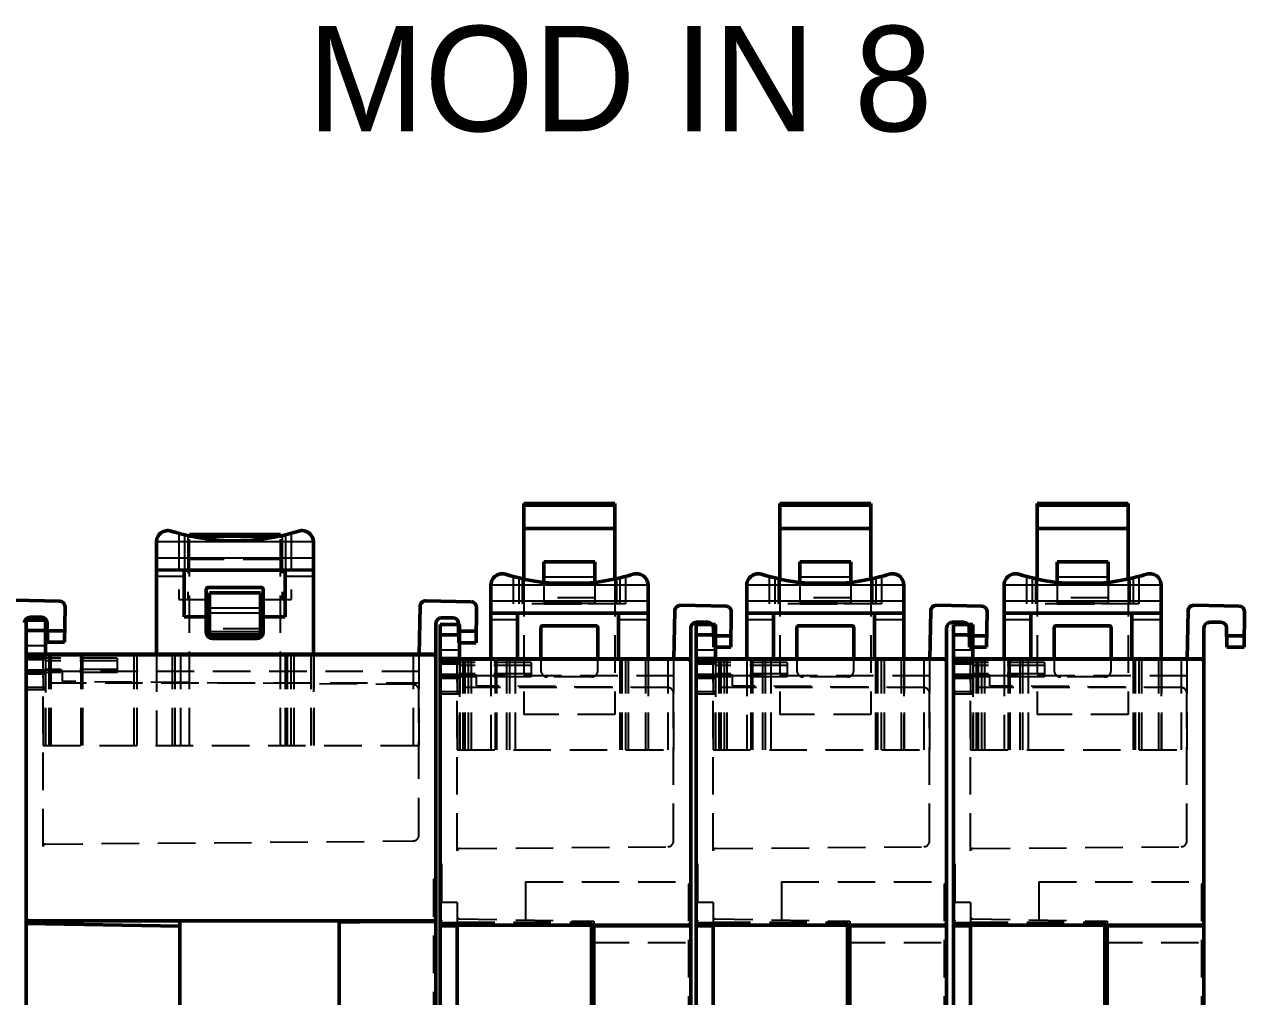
# Model space of a CAD drawing. Extents: x -891 to 6596, y -1 to 298.
# Drawn here: x -324.45 to -308.18, y 179.07 to 192.03 of the extents above; entities that cross this region are included whole.
import ezdxf

# ---------------------------------------------------------------- set-up
doc = ezdxf.new("R2010")
doc.units = 0
doc.header["$MEASUREMENT"] = 0
doc.linetypes.add('Center', pattern=[1.5, 0.45, -0.5, 0.05, -0.5])
doc.linetypes.add('DASHED', pattern=[0.75, 0.5, -0.25])
for name, color, linetype, lineweight in [('AM_0', 7, 'Continuous', 50), ('AM_4', 3, 'Continuous', 25), ('AM_7', 7, 'Center', 25), ('AM_9', 6, 'DASHED', 25)]:
    doc.layers.add(name, color=color, linetype=linetype, lineweight=lineweight)

msp = doc.modelspace()

# ---------------------------------------------------------------- linework, layer by layer
at = {"layer": 'AM_0'}
for p, q in [((-317.789, 185.645), (-317.789, 184.639)), ((-316.575, 185.645), (-317.789, 185.645)), ((-316.575, 185.645), (-316.575, 184.639)), ((-314.377, 185.645), (-314.377, 184.639)), ((-313.162, 185.645), (-314.377, 185.645)), ((-313.162, 185.645), (-313.162, 184.639)), ((-310.944, 185.645), (-310.944, 184.639)), ((-309.729, 185.645), (-310.944, 185.645)), ((-309.729, 185.645), (-309.729, 184.639)), ((-322.25, 185.233), (-322.25, 185.215)), ((-321.035, 185.233), (-322.25, 185.233)), ((-321.035, 185.233), (-321.035, 185.215)), ((-316.575, 185.311), (-317.789, 185.311)), ((-313.162, 185.311), (-314.377, 185.311)), ((-309.729, 185.311), (-310.944, 185.311)), ((-322.69, 185.133), (-322.69, 183.636)), ((-320.595, 185.133), (-320.595, 183.636)), ((-322.32, 184.758), (-322.32, 184.137)), ((-320.973, 184.758), (-322.32, 184.758)), ((-320.973, 184.758), (-320.973, 184.137)), ((-317.523, 184.868), (-317.523, 184.595)), ((-316.841, 184.868), (-317.523, 184.868)), ((-316.841, 184.868), (-316.841, 184.595)), ((-314.11, 184.868), (-314.11, 184.595)), ((-313.428, 184.868), (-314.11, 184.868)), ((-313.428, 184.868), (-313.428, 184.595)), ((-310.678, 184.868), (-310.678, 184.595)), ((-309.996, 184.868), (-310.678, 184.868)), ((-309.996, 184.868), (-309.996, 184.595)), ((-318.23, 184.558), (-318.23, 183.577)), ((-316.134, 184.558), (-316.134, 183.577)), ((-314.817, 184.558), (-314.817, 183.577)), ((-312.721, 184.558), (-312.721, 183.577)), ((-311.384, 184.558), (-311.384, 183.577)), ((-309.289, 184.558), (-309.289, 183.577)), ((-322.025, 183.931), (-322.025, 184.498)), ((-321.297, 184.528), (-321.995, 184.528)), ((-321.983, 184.456), (-321.983, 183.897)), ((-321.302, 184.456), (-321.983, 184.456)), ((-321.302, 184.456), (-321.302, 183.897)), ((-321.266, 184.498), (-321.266, 183.931)), ((-323.983, 184.346), (-324.586, 184.356)), ((-323.917, 183.796), (-323.909, 184.268)), ((-319.174, 184.273), (-319.186, 183.636)), ((-318.495, 184.337), (-319.097, 184.348)), ((-318.428, 183.787), (-318.42, 184.26)), ((-315.097, 184.279), (-315.7, 184.289)), ((-311.684, 184.279), (-312.287, 184.289)), ((-308.252, 184.279), (-308.854, 184.289)), ((-324.429, 184.092), (-324.429, 164.503)), ((-324.171, 184.092), (-324.429, 184.092)), ((-324.375, 184.13), (-324.224, 184.13)), ((-324.171, 184.092), (-324.171, 183.628)), ((-322.025, 184.137), (-322.32, 184.137)), ((-320.973, 184.137), (-321.266, 184.137)), ((-318.886, 184.121), (-318.736, 184.121)), ((-317.873, 184.183), (-317.873, 183.577)), ((-316.527, 184.183), (-317.873, 184.183)), ((-316.527, 184.183), (-316.527, 183.577)), ((-315.777, 184.215), (-315.788, 183.577)), ((-315.489, 184.063), (-315.338, 184.063)), ((-315.031, 183.729), (-315.023, 184.201)), ((-314.46, 184.183), (-314.46, 183.577)), ((-313.114, 184.183), (-314.46, 184.183)), ((-313.114, 184.183), (-313.114, 183.577)), ((-312.364, 184.215), (-312.375, 183.577)), ((-312.076, 184.063), (-311.925, 184.063)), ((-311.618, 183.729), (-311.61, 184.201)), ((-311.028, 184.183), (-311.028, 183.577)), ((-309.681, 184.183), (-311.028, 184.183)), ((-309.681, 184.183), (-309.681, 183.577)), ((-308.932, 184.215), (-308.943, 183.577)), ((-308.644, 184.063), (-308.493, 184.063)), ((-308.185, 183.729), (-308.177, 184.201)), ((-324.171, 183.952), (-324.429, 183.952)), ((-324.148, 184.055), (-324.144, 183.796)), ((-324.147, 183.95), (-323.914, 183.95)), ((-321.983, 183.897), (-321.302, 183.897)), ((-318.962, 184.046), (-318.962, 174.084)), ((-318.647, 184.033), (-318.906, 184.033)), ((-318.906, 184.033), (-318.906, 164.444)), ((-318.66, 184.047), (-318.655, 183.787)), ((-318.658, 183.942), (-318.426, 183.942)), ((-318.647, 184.033), (-318.647, 183.569)), ((-317.562, 183.987), (-317.562, 183.577)), ((-316.833, 184.017), (-317.531, 184.017)), ((-316.802, 183.577), (-316.802, 183.987)), ((-315.565, 183.987), (-315.565, 174.026)), ((-315.235, 184.033), (-315.493, 184.033)), ((-315.493, 184.033), (-315.493, 164.444)), ((-315.262, 183.988), (-315.258, 183.729)), ((-315.235, 184.033), (-315.235, 183.569)), ((-314.149, 183.987), (-314.149, 183.577)), ((-313.42, 184.017), (-314.118, 184.017)), ((-313.39, 183.577), (-313.39, 183.987)), ((-312.152, 183.987), (-312.152, 174.026)), ((-311.802, 184.033), (-312.06, 184.033)), ((-312.06, 184.033), (-312.06, 164.444)), ((-311.849, 183.988), (-311.845, 183.729)), ((-311.802, 184.033), (-311.802, 183.569)), ((-310.716, 183.987), (-310.716, 183.577)), ((-309.987, 184.017), (-310.686, 184.017)), ((-309.957, 183.577), (-309.957, 183.987)), ((-308.72, 183.987), (-308.72, 174.026)), ((-308.417, 183.988), (-308.412, 183.729)), ((-323.917, 183.796), (-324.144, 183.796)), ((-321.353, 183.845), (-321.939, 183.845)), ((-318.647, 183.893), (-318.906, 183.893)), ((-318.428, 183.787), (-318.655, 183.787)), ((-315.235, 183.893), (-315.493, 183.893)), ((-315.261, 183.884), (-315.028, 183.884)), ((-311.802, 183.893), (-312.06, 183.893)), ((-311.848, 183.884), (-311.615, 183.884)), ((-308.415, 183.884), (-308.183, 183.884)), ((-324.171, 183.639), (-324.429, 183.639)), ((-319, 183.628), (-324.391, 183.628)), ((-318.962, 183.636), (-324.171, 183.636)), ((-318.647, 183.581), (-318.906, 183.581)), ((-315.603, 183.569), (-318.868, 183.569)), ((-315.565, 183.577), (-318.647, 183.577)), ((-315.235, 183.581), (-315.493, 183.581)), ((-312.19, 183.569), (-315.455, 183.569)), ((-315.031, 183.729), (-315.258, 183.729)), ((-312.152, 183.577), (-315.235, 183.577)), ((-311.802, 183.581), (-312.06, 183.581)), ((-308.758, 183.569), (-312.022, 183.569)), ((-311.618, 183.729), (-311.845, 183.729)), ((-308.72, 183.577), (-311.802, 183.577)), ((-308.185, 183.729), (-308.412, 183.729)), ((-324.411, 180.09), (-324.429, 180.09)), ((-324.429, 180.084), (-319, 180.084)), ((-324.429, 180.047), (-322.376, 180.012)), ((-322.376, 180.084), (-322.376, 164.959)), ((-320.253, 164.959), (-320.253, 180.084)), ((-319.136, 180.084), (-320.253, 180.064)), ((-318.962, 180.09), (-318.98, 180.09)), ((-318.888, 180.031), (-318.906, 180.031)), ((-318.868, 180.025), (-315.603, 180.025)), ((-318.678, 165.146), (-318.678, 180.025)), ((-316.886, 165.143), (-316.886, 180.025)), ((-316.856, 180.025), (-316.856, 164.9)), ((-315.565, 180.031), (-315.582, 180.031)), ((-315.475, 180.031), (-315.493, 180.031)), ((-315.455, 180.025), (-312.19, 180.025)), ((-315.265, 165.146), (-315.265, 180.025)), ((-313.473, 165.143), (-313.473, 180.025)), ((-313.443, 180.025), (-313.443, 164.9)), ((-312.152, 180.031), (-312.169, 180.031)), ((-312.043, 180.031), (-312.06, 180.031)), ((-312.022, 180.025), (-308.758, 180.025)), ((-311.832, 165.146), (-311.832, 180.025)), ((-310.041, 165.143), (-310.041, 180.025)), ((-310.01, 180.025), (-310.01, 164.9)), ((-308.72, 180.031), (-308.737, 180.031))]:
    msp.add_line(p, q, dxfattribs=at)
for points in [[(-322.69, 185.137), (-322.684, 185.177), (-322.668, 185.212), (-322.653, 185.232), (-322.635, 185.249), (-322.61, 185.267), (-322.58, 185.279), (-322.56, 185.283), (-322.545, 185.284), (-322.532, 185.284), (-322.516, 185.283), (-322.494, 185.278)], [(-320.791, 185.278), (-320.823, 185.268), (-320.858, 185.258), (-320.92, 185.241), (-320.985, 185.225), (-321.119, 185.197), (-321.266, 185.174), (-321.415, 185.159), (-321.563, 185.151), (-321.716, 185.15), (-321.869, 185.158), (-322.021, 185.174), (-322.159, 185.196), (-322.295, 185.224), (-322.369, 185.242), (-322.442, 185.262), (-322.469, 185.27), (-322.494, 185.278)], [(-320.791, 185.278), (-320.771, 185.283), (-320.755, 185.284), (-320.742, 185.284), (-320.726, 185.283), (-320.708, 185.279), (-320.691, 185.274), (-320.663, 185.259), (-320.638, 185.238), (-320.612, 185.202), (-320.598, 185.165), (-320.595, 185.137)], [(-318.23, 184.562), (-318.228, 184.582), (-318.223, 184.602), (-318.216, 184.62), (-318.207, 184.637), (-318.193, 184.657), (-318.175, 184.674), (-318.149, 184.692), (-318.12, 184.703), (-318.1, 184.708), (-318.085, 184.709), (-318.072, 184.709), (-318.055, 184.708), (-318.033, 184.703)], [(-316.331, 184.703), (-316.31, 184.707), (-316.295, 184.709), (-316.281, 184.709), (-316.266, 184.708), (-316.247, 184.704), (-316.23, 184.699), (-316.203, 184.684), (-316.177, 184.663), (-316.163, 184.647), (-316.151, 184.627), (-316.144, 184.61), (-316.138, 184.59), (-316.134, 184.562)], [(-314.817, 184.562), (-314.815, 184.582), (-314.81, 184.602), (-314.803, 184.62), (-314.795, 184.637), (-314.78, 184.657), (-314.762, 184.674), (-314.736, 184.692), (-314.707, 184.703), (-314.687, 184.708), (-314.672, 184.709), (-314.659, 184.709), (-314.643, 184.708), (-314.62, 184.703)], [(-312.918, 184.703), (-312.897, 184.707), (-312.882, 184.709), (-312.868, 184.709), (-312.853, 184.708), (-312.835, 184.704), (-312.818, 184.699), (-312.79, 184.684), (-312.764, 184.663), (-312.751, 184.647), (-312.738, 184.627), (-312.731, 184.61), (-312.725, 184.59), (-312.722, 184.562)], [(-311.384, 184.562), (-311.382, 184.582), (-311.378, 184.602), (-311.371, 184.62), (-311.362, 184.637), (-311.347, 184.657), (-311.33, 184.674), (-311.304, 184.692), (-311.275, 184.703), (-311.255, 184.708), (-311.239, 184.709), (-311.226, 184.709), (-311.21, 184.708), (-311.188, 184.703)], [(-309.486, 184.703), (-309.465, 184.707), (-309.449, 184.709), (-309.436, 184.709), (-309.42, 184.708), (-309.402, 184.704), (-309.385, 184.699), (-309.357, 184.684), (-309.332, 184.663), (-309.318, 184.647), (-309.306, 184.627), (-309.298, 184.61), (-309.293, 184.59), (-309.289, 184.562)], [(-316.331, 184.703), (-316.362, 184.693), (-316.397, 184.683), (-316.46, 184.666), (-316.524, 184.65), (-316.591, 184.635), (-316.659, 184.622), (-316.806, 184.599), (-316.954, 184.583), (-317.103, 184.576), (-317.256, 184.575), (-317.409, 184.583), (-317.561, 184.599), (-317.698, 184.621), (-317.767, 184.634), (-317.834, 184.649), (-317.909, 184.667), (-317.946, 184.677), (-317.982, 184.687), (-318.008, 184.695), (-318.033, 184.703)], [(-312.918, 184.703), (-312.95, 184.693), (-312.984, 184.683), (-313.047, 184.666), (-313.112, 184.65), (-313.178, 184.635), (-313.246, 184.622), (-313.393, 184.599), (-313.541, 184.583), (-313.69, 184.576), (-313.843, 184.575), (-313.996, 184.583), (-314.148, 184.599), (-314.285, 184.621), (-314.354, 184.634), (-314.421, 184.649), (-314.496, 184.667), (-314.533, 184.677), (-314.569, 184.687), (-314.595, 184.695), (-314.62, 184.703)], [(-309.486, 184.703), (-309.517, 184.693), (-309.552, 184.683), (-309.614, 184.666), (-309.679, 184.65), (-309.746, 184.635), (-309.814, 184.622), (-309.96, 184.599), (-310.109, 184.583), (-310.257, 184.576), (-310.411, 184.575), (-310.563, 184.583), (-310.716, 184.599), (-310.853, 184.621), (-310.921, 184.634), (-310.989, 184.649), (-311.064, 184.667), (-311.1, 184.677), (-311.136, 184.687), (-311.163, 184.695), (-311.188, 184.703)], [(-321.995, 184.528), (-321.998, 184.528), (-322, 184.528), (-322.003, 184.527), (-322.005, 184.526), (-322.008, 184.525), (-322.01, 184.524), (-322.012, 184.522), (-322.015, 184.521), (-322.017, 184.519), (-322.018, 184.517), (-322.02, 184.515), (-322.021, 184.513), (-322.023, 184.51), (-322.024, 184.508), (-322.024, 184.505), (-322.025, 184.503), (-322.025, 184.5), (-322.025, 184.498)], [(-321.266, 184.498), (-321.266, 184.5), (-321.267, 184.503), (-321.267, 184.505), (-321.268, 184.508), (-321.269, 184.51), (-321.27, 184.513), (-321.272, 184.515), (-321.273, 184.517), (-321.275, 184.519), (-321.277, 184.521), (-321.279, 184.522), (-321.281, 184.524), (-321.284, 184.525), (-321.286, 184.526), (-321.289, 184.527), (-321.291, 184.528), (-321.294, 184.528), (-321.297, 184.528)], [(-317.531, 184.017), (-317.534, 184.017), (-317.537, 184.017), (-317.539, 184.016), (-317.542, 184.015), (-317.544, 184.014), (-317.547, 184.013), (-317.549, 184.012), (-317.551, 184.01), (-317.553, 184.008), (-317.555, 184.006), (-317.556, 184.004), (-317.558, 184.002), (-317.559, 184), (-317.56, 183.997), (-317.561, 183.995), (-317.561, 183.992), (-317.562, 183.989), (-317.562, 183.987)], [(-316.802, 183.987), (-316.803, 183.989), (-316.803, 183.992), (-316.803, 183.995), (-316.804, 183.997), (-316.805, 184), (-316.807, 184.002), (-316.808, 184.004), (-316.81, 184.006), (-316.811, 184.008), (-316.813, 184.01), (-316.815, 184.012), (-316.818, 184.013), (-316.82, 184.014), (-316.822, 184.015), (-316.825, 184.016), (-316.828, 184.017), (-316.83, 184.017), (-316.833, 184.017)], [(-314.118, 184.017), (-314.121, 184.017), (-314.124, 184.017), (-314.126, 184.016), (-314.129, 184.015), (-314.131, 184.014), (-314.134, 184.013), (-314.136, 184.012), (-314.138, 184.01), (-314.14, 184.008), (-314.142, 184.006), (-314.143, 184.004), (-314.145, 184.002), (-314.146, 184), (-314.147, 183.997), (-314.148, 183.995), (-314.148, 183.992), (-314.149, 183.989), (-314.149, 183.987)], [(-313.39, 183.987), (-313.39, 183.989), (-313.39, 183.992), (-313.391, 183.995), (-313.391, 183.997), (-313.392, 184), (-313.394, 184.002), (-313.395, 184.004), (-313.397, 184.006), (-313.399, 184.008), (-313.4, 184.01), (-313.403, 184.012), (-313.405, 184.013), (-313.407, 184.014), (-313.41, 184.015), (-313.412, 184.016), (-313.415, 184.017), (-313.417, 184.017), (-313.42, 184.017)], [(-310.686, 184.017), (-310.689, 184.017), (-310.691, 184.017), (-310.694, 184.016), (-310.696, 184.015), (-310.699, 184.014), (-310.701, 184.013), (-310.703, 184.012), (-310.705, 184.01), (-310.707, 184.008), (-310.709, 184.006), (-310.711, 184.004), (-310.712, 184.002), (-310.713, 184), (-310.715, 183.997), (-310.715, 183.995), (-310.716, 183.992), (-310.716, 183.989), (-310.716, 183.987)], [(-309.957, 183.987), (-309.957, 183.989), (-309.958, 183.992), (-309.958, 183.995), (-309.959, 183.997), (-309.96, 184), (-309.961, 184.002), (-309.963, 184.004), (-309.964, 184.006), (-309.966, 184.008), (-309.968, 184.01), (-309.97, 184.012), (-309.972, 184.013), (-309.975, 184.014), (-309.977, 184.015), (-309.98, 184.016), (-309.982, 184.017), (-309.985, 184.017), (-309.987, 184.017)]]:
    msp.add_lwpolyline(points, dxfattribs=at)
for centre, radius, start, end in [((-322.538, 185.133), 0.152, 178.2041, 180), ((-320.747, 185.133), 0.152, 360, 1.7959), ((-318.078, 184.558), 0.152, 178.2041, 180), ((-316.286, 184.558), 0.152, 0, 1.7959), ((-314.665, 184.558), 0.152, 178.2041, 180), ((-312.873, 184.558), 0.152, 0, 1.7959), ((-311.233, 184.558), 0.152, 178.2041, 180), ((-309.441, 184.558), 0.152, 0, 1.7959), ((-323.985, 184.27), 0.0759, 359, 89), ((-319.099, 184.272), 0.0759, 89, 179), ((-318.496, 184.262), 0.0759, 359, 89), ((-315.701, 184.213), 0.0759, 89, 179), ((-315.098, 184.203), 0.0759, 359, 89), ((-312.288, 184.213), 0.0759, 89, 179), ((-311.686, 184.203), 0.0759, 359, 89), ((-308.856, 184.213), 0.0759, 89, 179), ((-308.253, 184.203), 0.0759, 359, 89), ((-324.375, 184.054), 0.0759, 90, 180), ((-324.224, 184.054), 0.0759, 1, 90), ((-318.886, 184.046), 0.0759, 90, 180), ((-318.736, 184.046), 0.0759, 1, 90), ((-315.489, 183.987), 0.0759, 90, 180), ((-315.338, 183.987), 0.0759, 1, 90), ((-312.076, 183.987), 0.0759, 90, 180), ((-311.925, 183.987), 0.0759, 1, 90), ((-308.644, 183.987), 0.0759, 90, 180), ((-308.493, 183.987), 0.0759, 1, 90), ((-321.939, 183.931), 0.0866, 180, 270), ((-321.353, 183.931), 0.0866, 270, 0), ((-324.391, 183.59), 0.038, 90, 180), ((-319, 183.59), 0.038, 0, 90), ((-318.868, 183.531), 0.038, 90, 180), ((-315.603, 183.531), 0.038, 0, 90), ((-315.455, 183.531), 0.038, 90, 180), ((-312.19, 183.531), 0.038, 0, 90), ((-312.022, 183.531), 0.038, 90, 180), ((-308.758, 183.531), 0.038, 0, 90), ((-324.391, 180.122), 0.038, 180, 270), ((-319, 180.122), 0.038, 270, 0), ((-318.868, 180.063), 0.038, 180, 270), ((-315.603, 180.063), 0.038, 270, 0), ((-315.455, 180.063), 0.038, 180, 270), ((-312.19, 180.063), 0.038, 270, 0), ((-312.022, 180.063), 0.038, 180, 270), ((-308.758, 180.063), 0.038, 270, 0)]:
    msp.add_arc(centre, radius, start, end, dxfattribs=at)
at = {"layer": 'AM_4'}
for p, q in [((-316.575, 185.632), (-317.789, 185.632)), ((-316.575, 185.611), (-317.789, 185.611)), ((-313.162, 185.632), (-314.377, 185.632)), ((-313.162, 185.611), (-314.377, 185.611)), ((-309.729, 185.632), (-310.944, 185.632)), ((-309.729, 185.611), (-310.944, 185.611)), ((-321.035, 185.22), (-322.25, 185.22)), ((-321.112, 185.199), (-322.172, 185.199)), ((-322.69, 185.137), (-320.595, 185.137)), ((-322.69, 184.923), (-320.595, 184.923)), ((-322.69, 184.771), (-320.595, 184.771)), ((-322.69, 184.751), (-322.32, 184.751)), ((-320.973, 184.751), (-320.595, 184.751)), ((-322.69, 184.676), (-322.32, 184.676)), ((-320.973, 184.676), (-320.595, 184.676)), ((-318.23, 184.562), (-316.134, 184.562)), ((-316.841, 184.662), (-317.523, 184.662)), ((-316.858, 184.594), (-317.506, 184.594)), ((-314.817, 184.562), (-312.722, 184.562)), ((-313.428, 184.662), (-314.11, 184.662)), ((-313.445, 184.594), (-314.093, 184.594)), ((-311.384, 184.562), (-309.289, 184.562)), ((-309.996, 184.662), (-310.678, 184.662)), ((-310.012, 184.594), (-310.661, 184.594)), ((-321.302, 184.25), (-321.983, 184.25)), ((-318.23, 184.348), (-316.134, 184.348)), ((-314.817, 184.348), (-312.721, 184.348)), ((-311.384, 184.348), (-309.289, 184.348)), ((-321.302, 184.182), (-321.983, 184.182)), ((-318.23, 184.196), (-316.134, 184.196)), ((-318.23, 184.176), (-317.873, 184.176)), ((-318.23, 184.1), (-317.873, 184.1)), ((-316.527, 184.176), (-316.134, 184.176)), ((-316.527, 184.1), (-316.134, 184.1)), ((-314.817, 184.196), (-312.721, 184.196)), ((-314.817, 184.176), (-314.46, 184.176)), ((-314.817, 184.1), (-314.46, 184.1)), ((-313.114, 184.176), (-312.721, 184.176)), ((-313.114, 184.1), (-312.721, 184.1)), ((-311.384, 184.196), (-309.289, 184.196)), ((-311.384, 184.176), (-311.028, 184.176)), ((-311.384, 184.1), (-311.028, 184.1)), ((-309.681, 184.176), (-309.289, 184.176)), ((-309.681, 184.1), (-309.289, 184.1)), ((-321.302, 183.935), (-321.983, 183.935)), ((-318.962, 180.06), (-320.253, 180.06)), ((-318.678, 180.001), (-318.906, 180.001)), ((-315.565, 180.001), (-316.856, 180.001)), ((-315.265, 180.001), (-315.493, 180.001)), ((-312.152, 180.001), (-313.443, 180.001)), ((-311.832, 180.001), (-312.06, 180.001)), ((-308.72, 180.001), (-310.01, 180.001))]:
    msp.add_line(p, q, dxfattribs=at)
at = {"layer": 'AM_7'}
for p, q in [((-318.906, 180.464), (-318.885, 180.464)), ((-315.494, 180.464), (-315.472, 180.464)), ((-312.061, 180.464), (-312.04, 180.464))]:
    msp.add_line(p, q, dxfattribs=at)
at = {"layer": 'AM_9'}
for p, q in [((-322.392, 185.248), (-322.392, 184.366)), ((-322.316, 185.229), (-322.316, 184.366)), ((-322.271, 185.219), (-322.271, 184.366)), ((-322.25, 182.421), (-322.25, 185.215)), ((-322.172, 185.199), (-322.25, 185.199)), ((-321.035, 185.199), (-321.112, 185.199)), ((-321.035, 182.421), (-321.035, 185.215)), ((-321.014, 185.219), (-321.014, 184.366)), ((-320.968, 185.229), (-320.968, 184.366)), ((-320.892, 185.249), (-320.892, 184.366)), ((-321.035, 184.899), (-322.25, 184.899)), ((-317.932, 184.674), (-317.932, 184.307)), ((-317.856, 184.654), (-317.856, 184.307)), ((-317.811, 184.644), (-317.811, 184.307)), ((-317.789, 184.639), (-317.789, 182.833)), ((-317.523, 184.595), (-317.523, 184.309)), ((-317.506, 184.594), (-317.514, 184.594)), ((-316.85, 184.594), (-316.858, 184.594)), ((-316.841, 184.595), (-316.841, 184.309)), ((-316.575, 184.639), (-316.575, 182.833)), ((-316.553, 184.644), (-316.553, 184.307)), ((-316.508, 184.654), (-316.508, 184.307)), ((-316.432, 184.674), (-316.432, 184.307)), ((-314.519, 184.674), (-314.519, 184.307)), ((-314.443, 184.654), (-314.443, 184.307)), ((-314.398, 184.644), (-314.398, 184.307)), ((-314.377, 184.639), (-314.377, 182.833)), ((-314.11, 184.595), (-314.11, 184.309)), ((-314.093, 184.594), (-314.102, 184.594)), ((-313.437, 184.594), (-313.445, 184.594)), ((-313.428, 184.595), (-313.428, 184.309)), ((-313.162, 184.639), (-313.162, 182.833)), ((-313.141, 184.644), (-313.141, 184.307)), ((-313.095, 184.654), (-313.095, 184.307)), ((-313.019, 184.674), (-313.019, 184.307)), ((-311.087, 184.674), (-311.087, 184.307)), ((-311.011, 184.654), (-311.011, 184.307)), ((-310.965, 184.644), (-310.965, 184.307)), ((-310.944, 184.639), (-310.944, 182.833)), ((-310.678, 184.595), (-310.678, 184.309)), ((-310.661, 184.594), (-310.669, 184.594)), ((-310.004, 184.594), (-310.012, 184.594)), ((-309.996, 184.595), (-309.996, 184.309)), ((-309.729, 184.639), (-309.729, 182.833)), ((-309.708, 184.644), (-309.708, 184.307)), ((-309.663, 184.654), (-309.663, 184.307)), ((-309.587, 184.674), (-309.587, 184.307)), ((-316.841, 184.389), (-317.523, 184.389)), ((-313.428, 184.389), (-314.11, 184.389)), ((-309.996, 184.389), (-310.678, 184.389)), ((-322.392, 184.366), (-322.025, 184.366)), ((-321.266, 184.366), (-320.892, 184.366)), ((-316.432, 184.307), (-317.932, 184.307)), ((-317.523, 184.32), (-316.841, 184.32)), ((-316.841, 184.311), (-317.523, 184.311)), ((-317.523, 184.309), (-316.841, 184.309)), ((-313.019, 184.307), (-314.519, 184.307)), ((-314.11, 184.32), (-313.428, 184.32)), ((-313.428, 184.311), (-314.11, 184.311)), ((-314.11, 184.309), (-313.428, 184.309)), ((-309.587, 184.307), (-311.087, 184.307)), ((-310.678, 184.32), (-309.996, 184.32)), ((-309.996, 184.311), (-310.678, 184.311)), ((-310.678, 184.309), (-309.996, 184.309)), ((-324.171, 183.942), (-324.429, 183.942)), ((-321.302, 183.977), (-321.983, 183.977)), ((-321.302, 183.899), (-321.983, 183.899)), ((-324.171, 183.75), (-324.429, 183.75)), ((-318.647, 183.883), (-318.906, 183.883)), ((-315.235, 183.883), (-315.493, 183.883)), ((-311.802, 183.883), (-312.06, 183.883)), ((-324.171, 183.636), (-324.429, 183.636)), ((-324.171, 183.597), (-324.429, 183.597)), ((-323.214, 183.585), (-324.429, 183.585)), ((-324.429, 183.583), (-324.19, 183.583)), ((-324.201, 181.075), (-324.201, 183.636)), ((-324.171, 183.628), (-324.171, 182.421)), ((-324.164, 182.421), (-324.164, 183.636)), ((-324.125, 183.636), (-324.125, 183.256)), ((-324.121, 182.421), (-324.121, 183.636)), ((-324.095, 182.421), (-324.095, 183.636)), ((-323.692, 182.421), (-323.692, 183.636)), ((-323.673, 182.421), (-323.673, 183.636)), ((-323.214, 183.585), (-323.214, 183.395)), ((-322.986, 182.421), (-322.986, 183.636)), ((-322.949, 182.421), (-322.949, 183.636)), ((-322.69, 183.636), (-322.69, 182.421)), ((-322.478, 182.421), (-322.478, 183.636)), ((-322.477, 182.421), (-322.477, 183.636)), ((-322.44, 182.421), (-322.44, 183.636)), ((-322.364, 182.421), (-322.364, 183.636)), ((-320.967, 182.421), (-320.967, 183.636)), ((-320.94, 182.421), (-320.94, 183.636)), ((-320.891, 182.421), (-320.891, 183.636)), ((-320.853, 182.421), (-320.853, 183.636)), ((-320.625, 182.421), (-320.625, 183.636)), ((-320.595, 183.636), (-320.595, 182.421)), ((-320.587, 182.421), (-320.587, 183.636)), ((-319.262, 182.421), (-319.262, 183.636)), ((-319.186, 182.421), (-319.186, 183.636)), ((-318.647, 183.691), (-318.906, 183.691)), ((-318.647, 183.577), (-318.906, 183.577)), ((-318.678, 181.016), (-318.678, 183.577)), ((-318.647, 183.569), (-318.647, 182.362)), ((-318.64, 182.362), (-318.64, 183.577)), ((-318.602, 183.577), (-318.602, 183.197)), ((-318.597, 182.362), (-318.597, 183.577)), ((-318.571, 182.362), (-318.571, 183.577)), ((-318.526, 182.362), (-318.526, 183.577)), ((-318.489, 182.362), (-318.489, 183.577)), ((-318.23, 183.577), (-318.23, 182.362)), ((-318.169, 182.362), (-318.169, 183.577)), ((-318.149, 182.362), (-318.149, 183.577)), ((-318.017, 182.362), (-318.017, 183.577)), ((-318.017, 182.362), (-318.017, 183.577)), ((-317.979, 182.362), (-317.979, 183.577)), ((-317.903, 182.362), (-317.903, 183.577)), ((-317.873, 183.577), (-317.873, 183.562)), ((-317.562, 183.577), (-317.562, 183.42)), ((-316.802, 183.42), (-316.802, 183.577)), ((-316.527, 183.577), (-316.527, 183.562)), ((-316.506, 182.362), (-316.506, 183.577)), ((-316.48, 182.362), (-316.48, 183.577)), ((-316.43, 182.362), (-316.43, 183.577)), ((-316.392, 182.362), (-316.392, 183.577)), ((-316.165, 182.362), (-316.165, 183.577)), ((-316.134, 183.577), (-316.134, 182.362)), ((-316.127, 182.362), (-316.127, 183.577)), ((-315.864, 182.362), (-315.864, 183.577)), ((-315.788, 182.362), (-315.788, 183.577)), ((-315.235, 183.691), (-315.493, 183.691)), ((-315.235, 183.577), (-315.493, 183.577)), ((-315.265, 181.016), (-315.265, 183.577)), ((-315.235, 183.569), (-315.235, 182.362)), ((-315.228, 182.362), (-315.228, 183.577)), ((-315.189, 183.577), (-315.189, 183.197)), ((-315.184, 182.362), (-315.184, 183.577)), ((-315.159, 182.362), (-315.159, 183.577)), ((-315.113, 182.362), (-315.113, 183.577)), ((-315.076, 182.362), (-315.076, 183.577)), ((-314.817, 183.577), (-314.817, 182.362)), ((-314.756, 182.362), (-314.756, 183.577)), ((-314.736, 182.362), (-314.736, 183.577)), ((-314.604, 182.362), (-314.604, 183.577)), ((-314.604, 182.362), (-314.604, 183.577)), ((-314.566, 182.362), (-314.566, 183.577)), ((-314.49, 182.362), (-314.49, 183.577)), ((-314.46, 183.577), (-314.46, 183.562)), ((-314.149, 183.577), (-314.149, 183.42)), ((-313.39, 183.42), (-313.39, 183.577)), ((-313.114, 183.577), (-313.114, 183.562)), ((-313.094, 182.362), (-313.094, 183.577)), ((-313.067, 182.362), (-313.067, 183.577)), ((-313.018, 182.362), (-313.018, 183.577)), ((-312.98, 182.362), (-312.98, 183.577)), ((-312.752, 182.362), (-312.752, 183.577)), ((-312.721, 183.577), (-312.721, 182.362)), ((-312.714, 182.362), (-312.714, 183.577)), ((-312.451, 182.362), (-312.451, 183.577)), ((-312.375, 182.362), (-312.375, 183.577)), ((-311.802, 183.691), (-312.06, 183.691)), ((-311.802, 183.577), (-312.06, 183.577)), ((-311.832, 181.016), (-311.832, 183.577)), ((-311.802, 183.569), (-311.802, 182.362)), ((-311.795, 182.362), (-311.795, 183.577)), ((-311.756, 183.577), (-311.756, 183.197)), ((-311.752, 182.362), (-311.752, 183.577)), ((-311.726, 182.362), (-311.726, 183.577)), ((-311.681, 182.362), (-311.681, 183.577)), ((-311.643, 182.362), (-311.643, 183.577)), ((-311.384, 183.577), (-311.384, 182.362)), ((-311.324, 182.362), (-311.324, 183.577)), ((-311.304, 182.362), (-311.304, 183.577)), ((-311.172, 182.362), (-311.172, 183.577)), ((-311.171, 182.362), (-311.171, 183.577)), ((-311.134, 182.362), (-311.134, 183.577)), ((-311.058, 182.362), (-311.058, 183.577)), ((-311.028, 183.577), (-311.028, 183.562)), ((-310.716, 183.577), (-310.716, 183.42)), ((-309.957, 183.42), (-309.957, 183.577)), ((-309.681, 183.577), (-309.681, 183.562)), ((-309.661, 182.362), (-309.661, 183.577)), ((-309.634, 182.362), (-309.634, 183.577)), ((-309.585, 182.362), (-309.585, 183.577)), ((-309.547, 182.362), (-309.547, 183.577)), ((-309.319, 182.362), (-309.319, 183.577)), ((-309.289, 183.577), (-309.289, 182.362)), ((-309.281, 182.362), (-309.281, 183.577)), ((-309.019, 182.362), (-309.019, 183.577)), ((-308.943, 182.362), (-308.943, 183.577)), ((-324.171, 183.562), (-324.429, 183.562)), ((-324.429, 183.426), (-324.385, 183.425)), ((-324.171, 183.425), (-324.429, 183.425)), ((-324.171, 183.417), (-324.429, 183.417)), ((-323.214, 183.547), (-324.171, 183.547)), ((-324.171, 183.547), (-324.171, 183.433)), ((-323.214, 183.433), (-324.171, 183.433)), ((-323.943, 183.418), (-324.171, 183.422)), ((-319.186, 183.408), (-324.125, 183.408)), ((-323.943, 183.273), (-323.943, 183.418)), ((-318.647, 183.538), (-318.906, 183.538)), ((-317.691, 183.526), (-318.906, 183.526)), ((-318.906, 183.524), (-318.667, 183.524)), ((-318.647, 183.504), (-318.906, 183.504)), ((-317.691, 183.488), (-318.648, 183.488)), ((-318.648, 183.488), (-318.648, 183.374)), ((-317.562, 183.562), (-317.873, 183.562)), ((-317.691, 183.526), (-317.691, 183.336)), ((-316.527, 183.562), (-316.802, 183.562)), ((-315.235, 183.538), (-315.493, 183.538)), ((-314.278, 183.526), (-315.493, 183.526)), ((-315.493, 183.524), (-315.254, 183.524)), ((-315.235, 183.504), (-315.493, 183.504)), ((-314.278, 183.488), (-315.235, 183.488)), ((-315.235, 183.488), (-315.235, 183.374)), ((-314.149, 183.562), (-314.46, 183.562)), ((-314.278, 183.526), (-314.278, 183.336)), ((-313.114, 183.562), (-313.39, 183.562)), ((-311.802, 183.538), (-312.06, 183.538)), ((-310.845, 183.526), (-312.06, 183.526)), ((-312.06, 183.524), (-311.821, 183.524)), ((-311.802, 183.504), (-312.06, 183.504)), ((-310.845, 183.488), (-311.802, 183.488)), ((-311.802, 183.488), (-311.802, 183.374)), ((-310.716, 183.562), (-311.028, 183.562)), ((-310.845, 183.526), (-310.845, 183.336)), ((-309.681, 183.562), (-309.957, 183.562)), ((-323.214, 183.395), (-324.429, 183.395)), ((-324.429, 183.394), (-324.201, 183.39)), ((-324.171, 183.369), (-324.429, 183.369)), ((-324.196, 182.421), (-324.196, 183.395)), ((-324.125, 183.256), (-319.186, 183.256)), ((-319.265, 183.232), (-323.943, 183.273)), ((-318.647, 183.367), (-318.906, 183.367)), ((-318.906, 183.367), (-318.862, 183.367)), ((-318.647, 183.358), (-318.906, 183.358)), ((-317.691, 183.336), (-318.906, 183.336)), ((-318.906, 183.335), (-318.678, 183.331)), ((-318.647, 183.311), (-318.906, 183.311)), ((-318.673, 182.362), (-318.673, 183.336)), ((-317.691, 183.374), (-318.648, 183.374)), ((-318.42, 183.359), (-318.647, 183.363)), ((-315.788, 183.349), (-318.602, 183.349)), ((-318.42, 183.214), (-318.42, 183.359)), ((-316.889, 183.334), (-317.475, 183.334)), ((-315.235, 183.367), (-315.493, 183.367)), ((-315.493, 183.367), (-315.449, 183.367)), ((-315.235, 183.358), (-315.493, 183.358)), ((-314.278, 183.336), (-315.493, 183.336)), ((-315.493, 183.335), (-315.265, 183.331)), ((-315.235, 183.311), (-315.493, 183.311)), ((-315.26, 182.362), (-315.26, 183.336)), ((-314.278, 183.374), (-315.235, 183.374)), ((-315.007, 183.359), (-315.235, 183.363)), ((-312.375, 183.349), (-315.189, 183.349)), ((-315.007, 183.214), (-315.007, 183.359)), ((-313.476, 183.334), (-314.062, 183.334)), ((-311.802, 183.367), (-312.06, 183.367)), ((-312.06, 183.367), (-312.017, 183.367)), ((-311.802, 183.358), (-312.06, 183.358)), ((-310.845, 183.336), (-312.06, 183.336)), ((-312.06, 183.335), (-311.832, 183.331)), ((-311.802, 183.311), (-312.06, 183.311)), ((-311.828, 182.362), (-311.828, 183.336)), ((-310.845, 183.374), (-311.802, 183.374)), ((-311.574, 183.359), (-311.802, 183.363)), ((-308.943, 183.349), (-311.756, 183.349)), ((-311.574, 183.214), (-311.574, 183.359)), ((-310.044, 183.334), (-310.63, 183.334)), ((-324.429, 183.198), (-324.171, 183.198)), ((-324.429, 183.166), (-324.171, 183.166)), ((-319.19, 181.224), (-319.19, 183.156)), ((-318.906, 183.139), (-318.647, 183.139)), ((-318.906, 183.107), (-318.647, 183.107)), ((-318.602, 183.197), (-315.788, 183.197)), ((-315.868, 183.192), (-318.42, 183.214)), ((-315.793, 181.147), (-315.793, 183.116)), ((-315.493, 183.139), (-315.235, 183.139)), ((-315.493, 183.107), (-315.235, 183.107)), ((-315.189, 183.197), (-312.375, 183.197)), ((-312.455, 183.192), (-315.007, 183.214)), ((-312.38, 181.147), (-312.38, 183.116)), ((-312.06, 183.139), (-311.802, 183.139)), ((-312.06, 183.107), (-311.802, 183.107)), ((-311.756, 183.197), (-308.943, 183.197)), ((-309.023, 183.192), (-311.574, 183.214)), ((-308.947, 181.147), (-308.947, 183.116)), ((-316.575, 182.833), (-317.789, 182.833)), ((-313.162, 182.833), (-314.377, 182.833)), ((-309.729, 182.833), (-310.944, 182.833)), ((-324.201, 182.421), (-319.186, 182.421)), ((-318.678, 182.362), (-315.788, 182.362)), ((-315.265, 182.362), (-312.375, 182.362)), ((-311.832, 182.362), (-308.943, 182.362)), ((-324.171, 181.105), (-319.265, 181.148)), ((-318.648, 181.046), (-315.868, 181.071)), ((-315.235, 181.046), (-312.455, 181.071)), ((-311.802, 181.046), (-309.023, 181.071)), ((-318.886, 180.844), (-318.906, 180.844)), ((-318.886, 180.844), (-318.886, 180.084)), ((-315.473, 180.844), (-315.493, 180.844)), ((-315.473, 180.844), (-315.473, 180.084)), ((-312.041, 180.844), (-312.06, 180.844)), ((-312.041, 180.844), (-312.041, 180.084)), ((-318.993, 180.637), (-318.993, 175.816)), ((-318.993, 180.637), (-318.962, 180.637)), ((-317.767, 180.601), (-317.767, 180.063)), ((-317.767, 180.601), (-315.565, 180.601)), ((-315.595, 180.578), (-315.565, 180.578)), ((-315.595, 180.578), (-315.595, 175.757)), ((-314.354, 180.601), (-314.354, 180.063)), ((-314.354, 180.601), (-312.152, 180.601)), ((-312.182, 180.578), (-312.152, 180.578)), ((-312.182, 180.578), (-312.182, 175.757)), ((-310.921, 180.601), (-310.921, 180.063)), ((-310.921, 180.601), (-308.72, 180.601)), ((-308.75, 180.578), (-308.72, 180.578)), ((-308.75, 180.578), (-308.75, 175.757)), ((-318.678, 180.326), (-318.906, 180.326)), ((-318.678, 180.326), (-318.678, 180.025)), ((-315.265, 180.326), (-315.493, 180.326)), ((-315.265, 180.326), (-315.265, 180.025)), ((-311.832, 180.326), (-312.06, 180.326)), ((-311.832, 180.326), (-311.832, 180.025)), ((-318.906, 180.084), (-318.886, 180.084)), ((-318.678, 180.057), (-318.906, 180.057)), ((-318.678, 180.063), (-316.886, 180.063)), ((-318.648, 180.108), (-316.856, 180.077)), ((-316.886, 180.063), (-316.886, 180.025)), ((-316.856, 180.077), (-316.856, 180.025)), ((-315.493, 180.084), (-315.473, 180.084)), ((-315.265, 180.057), (-315.493, 180.057)), ((-315.265, 180.063), (-313.473, 180.063)), ((-315.235, 180.108), (-313.443, 180.077)), ((-313.473, 180.063), (-313.473, 180.025)), ((-313.443, 180.077), (-313.443, 180.025)), ((-312.06, 180.084), (-312.041, 180.084)), ((-311.832, 180.057), (-312.06, 180.057)), ((-311.832, 180.063), (-310.041, 180.063)), ((-311.803, 180.108), (-310.01, 180.077)), ((-310.041, 180.063), (-310.041, 180.025)), ((-310.01, 180.077), (-310.01, 180.025)), ((-316.886, 179.796), (-315.565, 179.796)), ((-313.473, 179.796), (-312.152, 179.796)), ((-310.041, 179.796), (-308.72, 179.796))]:
    msp.add_line(p, q, dxfattribs=at)
for points in [[(-324.19, 183.583), (-324.19, 183.583), (-324.184, 183.577), (-324.177, 183.567), (-324.173, 183.557), (-324.171, 183.548), (-324.171, 183.547)], [(-324.171, 183.571), (-324.185, 183.58), (-324.19, 183.583)], [(-324.171, 183.433), (-324.172, 183.423), (-324.176, 183.414), (-324.183, 183.403), (-324.19, 183.397), (-324.194, 183.395)], [(-318.667, 183.524), (-318.666, 183.524), (-318.661, 183.518), (-318.654, 183.508), (-318.649, 183.499), (-318.648, 183.49), (-318.648, 183.488)], [(-318.647, 183.513), (-318.662, 183.521), (-318.667, 183.524)], [(-315.254, 183.524), (-315.254, 183.524), (-315.248, 183.518), (-315.241, 183.508), (-315.236, 183.499), (-315.235, 183.49), (-315.235, 183.488)], [(-315.235, 183.513), (-315.249, 183.521), (-315.254, 183.524)], [(-311.821, 183.524), (-311.821, 183.524), (-311.815, 183.518), (-311.808, 183.508), (-311.804, 183.499), (-311.802, 183.49), (-311.802, 183.488)], [(-311.802, 183.513), (-311.817, 183.521), (-311.821, 183.524)], [(-318.648, 183.374), (-318.649, 183.364), (-318.653, 183.355), (-318.66, 183.345), (-318.667, 183.338), (-318.671, 183.336)], [(-315.235, 183.374), (-315.236, 183.364), (-315.24, 183.355), (-315.247, 183.345), (-315.254, 183.338), (-315.258, 183.336)], [(-311.802, 183.374), (-311.804, 183.364), (-311.807, 183.355), (-311.815, 183.345), (-311.822, 183.338), (-311.825, 183.336)]]:
    msp.add_lwpolyline(points, dxfattribs=at)
for centre, radius, start, end in [((-317.475, 183.42), 0.0866, 180, 270), ((-316.889, 183.42), 0.0866, 270, 0), ((-314.062, 183.42), 0.0866, 180, 270), ((-313.476, 183.42), 0.0866, 270, 0), ((-310.63, 183.42), 0.0866, 180, 270), ((-310.044, 183.42), 0.0866, 270, 0), ((-319.266, 183.156), 0.0759, 0, 89.5), ((-315.869, 183.116), 0.0759, 0, 89.5), ((-312.456, 183.116), 0.0759, 0, 89.5), ((-309.023, 183.116), 0.0759, 0, 89.5), ((-319.266, 181.224), 0.0759, 270.5, 0), ((-315.869, 181.147), 0.0759, 270.5, 0), ((-312.456, 181.147), 0.0759, 270.5, 0), ((-309.023, 181.147), 0.0759, 270.5, 0), ((-324.171, 181.075), 0.0304, 90.5, 180), ((-318.647, 181.016), 0.0304, 90.5, 180), ((-315.235, 181.016), 0.0304, 90.5, 180), ((-311.802, 181.016), 0.0304, 90.5, 180), ((-318.647, 180.139), 0.0304, 180, 269), ((-315.235, 180.139), 0.0304, 180, 269), ((-311.802, 180.139), 0.0304, 180, 269)]:
    msp.add_arc(centre, radius, start, end, dxfattribs=at)

# ---------------------------------------------------------------- texts
at = {"color": 40, "true_color": 0xf8d731, "insert": (-321.199, 192.011), "char_height": 1.40268, "attachment_point": 1}
msp.add_mtext_dynamic_manual_height_columns(' MOD IN 8  ', width=15.03752, gutter_width=7.013, heights=[0], dxfattribs=at)

doc.saveas('drawing.dxf')
